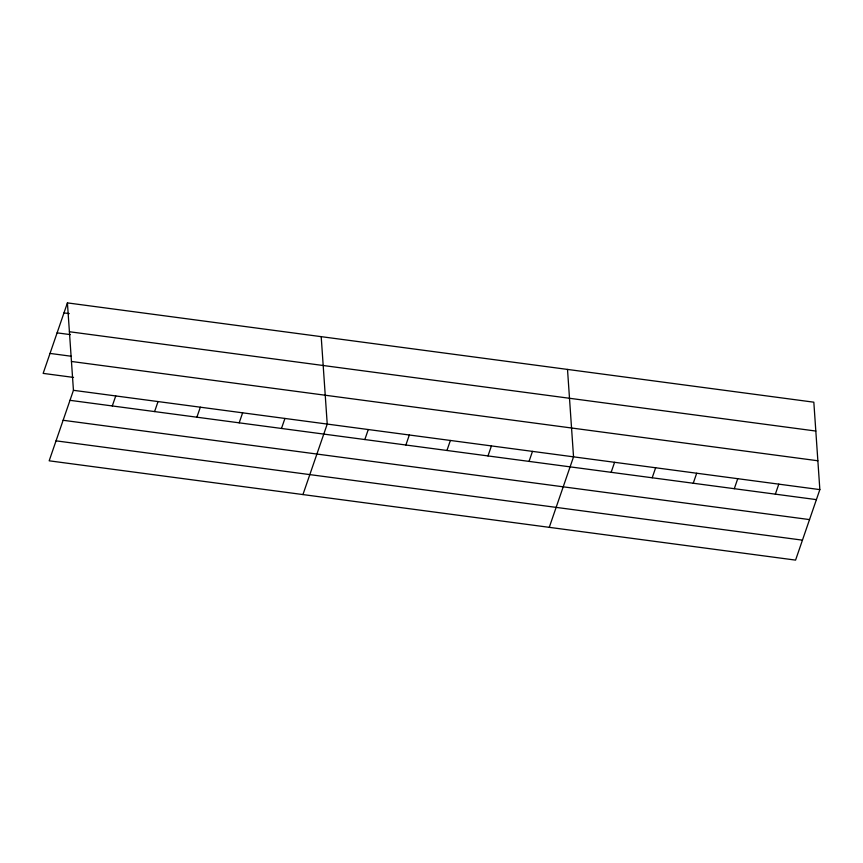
<?xml version="1.0" encoding="UTF-8"?>
<svg xmlns="http://www.w3.org/2000/svg" width="863" height="863" viewBox="0 0 863 863"><rect width="100%" height="100%" fill="white"/><g stroke="black" fill="none" stroke-linecap="round" stroke-linejoin="round"><path stroke-width="1.29" d="M67.422 302.891L73.441 390.313L49.169 460.81L795.578 560.109L819.85 489.612L813.831 402.19L67.422 302.891L43.15 373.388L73.549 377.422M112.298 405.955L115.739 395.944M154.596 411.575L158.037 401.565M196.883 417.207L200.335 407.196M239.18 422.838L242.632 412.827M281.478 428.458L284.93 418.447M302.945 494.575L327.228 424.078L321.198 336.656M364.833 439.547L368.274 429.537M405.88 445.006L409.332 434.995M446.937 450.475L450.378 440.464M487.983 455.934L491.435 445.923M529.041 461.392L532.482 451.381M549.267 527.336L573.539 456.851L567.509 369.429M611.144 472.32L614.585 462.309M652.191 477.778L655.643 467.768M693.248 483.248L696.689 473.237M734.294 488.706L737.746 478.695M775.352 494.165L778.793 484.154M63.981 312.902L69.267 313.603M69.407 331.737L815.815 431.047M57.098 332.859L70.324 334.617M50.022 353.42L71.176 356.236M71.456 361.468L817.865 460.766M73.441 390.313L819.85 489.612M70 400.324L816.398 499.623M63.128 420.281L809.526 519.591M56.041 440.842L802.45 540.152"/></g></svg>
